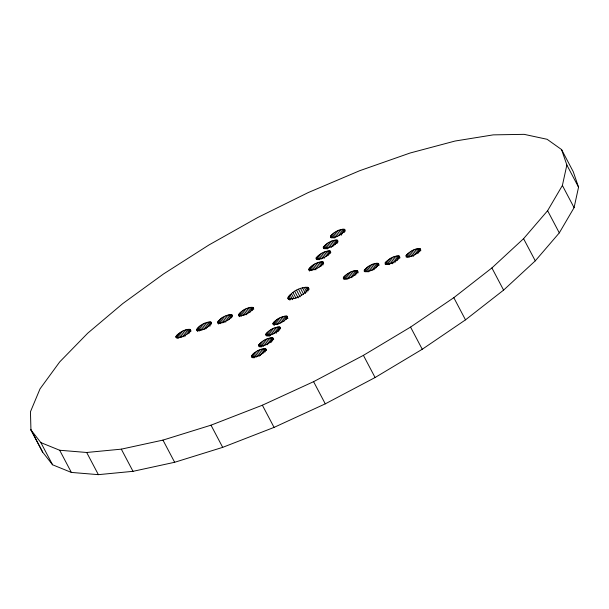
<?xml version="1.0" encoding="UTF-8"?>
<svg xmlns="http://www.w3.org/2000/svg" width="609" height="609" viewBox="0 0 609 609"><rect width="100%" height="100%" fill="white"/><g stroke="black" fill="none" stroke-linecap="round" stroke-linejoin="round"><path stroke-width="0.91" d="M251.41 356.044L251.563 356.965C256.914 357.673 263.24 354.065 266.08 349.551L265.661 348.774C260.309 348.462 254.516 351.751 251.41 356.044L252.271 357.689M258.581 345.189L258.734 346.102C264.085 346.818 270.411 343.21 273.251 338.688L272.832 337.911C267.48 337.607 261.687 340.895 258.581 345.189L259.442 346.833M265.752 334.326L265.905 335.239C271.256 335.955 277.582 332.347 280.422 327.832L280.011 327.056C274.651 326.744 268.866 330.032 265.752 334.326L266.62 335.97M272.923 323.463L273.083 324.376C278.435 325.092 284.753 321.483 287.6 316.969L287.182 316.193C281.83 315.881 276.037 319.169 272.923 323.463L273.791 325.107M175.91 336.526L175.932 337.508C181.17 338.414 188.28 334.653 190.488 329.819L190.214 329.469C184.877 328.913 179.153 332.392 175.91 336.526L176.77 338.162M196.684 329.743C199.341 325.069 205.758 321.681 211.117 322.131L211.392 322.481C209.184 327.322 202.074 331.075 196.829 330.169L196.684 329.743L197.552 331.387M217.596 322.405C220.252 317.731 226.67 314.343 232.029 314.792L232.303 315.142C230.095 319.976 222.985 323.737 217.74 322.831L217.596 322.405L218.464 324.049M238.515 315.066C241.164 310.392 247.581 306.997 252.941 307.454L253.215 307.804C251.007 312.638 243.897 316.398 238.659 315.492L238.515 315.066L239.375 316.71M30.945 429.946L40.879 442.621L59.667 450.249L86.684 452.479L121.32 449.153L162.961 440.101L211.003 425.181L262.372 405.213L313.589 381.668L363.406 355.351L410.557 327.086L453.812 297.679L491.897 267.937L523.58 238.675L547.605 210.706L562.389 185.471L566.857 165.016L561.567 149.57L547.126 139.294L524.151 134.345L493.244 134.871L455.03 141.044L410.116 153.011L359.706 170.703L308.253 192.558L257.584 217.588L208.94 244.978L163.585 273.921L122.752 303.594L87.711 333.199L59.705 361.913L40.027 388.862L30.45 411.768L30.945 429.946L42.638 452.122L52.572 464.789L71.36 472.424L98.376 474.655L133.013 471.328L174.654 462.277L222.696 447.356L274.065 427.389L325.282 403.843L375.091 377.527L422.25 349.262L465.497 319.854L503.59 290.112L535.273 260.85L559.298 232.882L574.081 207.646L578.55 187.191L573.259 171.746L561.567 149.57M308.733 269.429C311.58 264.915 317.898 261.307 323.25 262.015L323.463 262.403C321.034 267.222 314.48 270.411 309.151 270.206L308.733 269.429L309.6 271.074M316.101 257.972L316.322 259.343C321.659 259.556 328.205 256.359 330.634 251.54L330.428 251.152C325.137 250.337 319.451 254.022 316.101 257.972L316.969 259.617M323.272 247.109L323.493 248.48C328.83 248.693 335.384 245.503 337.805 240.684L337.599 240.296C332.316 239.474 326.622 243.158 323.272 247.109L324.14 248.754M330.443 236.254L330.664 237.624C336.001 237.83 342.555 234.64 344.976 229.821L344.77 229.433C339.487 228.619 333.793 232.303 330.443 236.254L331.311 237.898M308.36 287.638L308.565 288.24C304.827 294.84 295.768 299.62 288.202 298.981L287.821 298.486C290.935 291.665 300.968 286.359 308.36 287.638L309.227 289.283M343.369 277.476L343.392 278.945C348.751 279.394 355.169 276.006 357.818 271.332L357.673 270.906C352.482 269.81 346.795 273.707 343.369 277.476L344.23 279.112M364.281 270.13L364.304 271.606C369.663 272.056 376.08 268.668 378.729 263.994L378.585 263.568C373.393 262.471 367.707 266.369 364.281 270.13L365.149 271.774M385.192 262.791L385.215 264.268C390.575 264.717 396.992 261.33 399.641 256.648L399.496 256.229C394.305 255.125 388.618 259.031 385.192 262.791L386.06 264.435M406.096 255.453L406.119 256.929C411.478 257.379 417.896 253.991 420.545 249.309L420.4 248.891C415.209 247.794 409.522 251.692 406.096 255.453L406.964 257.097M566.857 165.016L578.55 187.191M562.389 185.471L574.081 207.646M547.605 210.706L559.298 232.882M523.58 238.675L535.273 260.85M491.897 267.937L503.59 290.112M453.812 297.679L465.497 319.854M420.004 248.609L420.872 250.253M419.38 248.472L420.674 250.938M418.528 248.487L419.829 250.954M417.477 248.655L419.213 251.943M416.251 248.982L418.413 253.093M414.866 249.469L417.028 253.572M413.45 250.071L415.62 254.174M412.065 250.756L414.227 254.859M410.732 251.509L413.328 256.435M409.484 252.301L411.646 256.404M408.365 253.116L410.093 256.397M407.406 253.93L409.134 257.211M406.637 254.714L407.931 257.181M399.101 255.947L399.968 257.584M398.476 255.81L399.77 258.269M397.624 255.826L398.925 258.285M396.573 255.993L398.309 259.274M395.348 256.32L397.51 260.424M393.962 256.808L396.124 260.911M392.554 257.409L395.15 262.334M391.161 258.094L393.757 263.019M389.829 258.84L392.424 263.773M388.58 259.64L390.75 263.743M387.461 260.454L389.623 264.557M386.502 261.261L388.23 264.55M385.733 262.053L387.027 264.519M378.189 263.286L379.057 264.93M377.565 263.149L378.859 265.615M410.557 327.086L422.25 349.262M376.712 263.164L378.014 265.631M375.662 263.332L377.397 266.62M374.436 263.659L376.598 267.77M373.051 264.146L375.213 268.249M371.635 264.748L374.238 269.673M370.249 265.433L372.845 270.358M368.917 266.186L371.079 270.289M367.669 266.978L369.838 271.081M366.549 267.793L368.711 271.896M365.59 268.607L367.318 271.888M344.313 229.19L345.181 230.834M343.628 229.091L344.922 231.557M364.821 269.391L366.116 271.858M342.73 229.144L344.458 232.425M341.634 229.349L343.362 232.638M340.355 229.722L342.524 233.826M338.954 230.24L341.55 235.165M337.546 230.864L339.708 234.967M357.277 270.624L358.145 272.269M336.168 231.565L338.33 235.675M356.646 270.487L357.947 272.954M355.801 270.503L357.102 272.969M334.851 232.333L337.013 236.437M354.75 270.67L356.486 273.959M333.633 233.133L335.803 237.236M353.517 271.005L355.686 275.108M337.142 240.045L338.01 241.689M336.457 239.946L337.759 242.412M332.552 233.947L334.714 238.058M335.559 239.999L337.287 243.288M352.139 271.485L354.301 275.595M331.631 234.754L333.367 238.043M334.463 240.212L336.191 243.493M350.723 272.086L352.893 276.189M330.923 235.538L332.217 237.997M333.184 240.578L335.353 244.681M349.338 272.771L351.933 277.704M331.783 241.095L333.953 245.206M347.998 273.525L350.167 277.628M330.375 241.72L332.971 246.645M346.757 274.316L348.919 278.427M328.997 242.428L331.593 247.353M345.638 275.131L347.8 279.242M327.68 243.189L329.842 247.292M344.671 275.946L346.407 279.226M343.91 276.73L345.204 279.196M326.462 243.988L328.632 248.099M329.971 250.908L330.832 252.552M329.286 250.809L330.58 253.275M325.381 244.803L327.543 248.914M328.38 250.862L329.682 253.329M324.46 245.617L326.196 248.898M327.284 251.068L329.02 254.356M323.752 246.394L325.046 248.853M326.013 251.441L328.175 255.544M324.612 251.959L326.774 256.062M323.204 252.583L325.366 256.686M321.818 253.291L324.422 258.216M320.509 254.052L322.671 258.155M319.291 254.851L321.453 258.962M322.793 261.771L323.661 263.415M322.108 261.672L323.409 264.139M318.202 255.666L319.938 258.954M321.209 261.725L322.937 265.014M317.289 256.473L319.025 259.761M320.113 261.931L321.841 265.219M316.573 257.257L317.875 259.716M318.834 262.304L321.004 266.407M317.434 262.822L319.603 266.925M316.025 263.446L318.195 267.549M363.406 355.351L375.091 377.527M314.647 264.154L316.809 268.257M313.331 264.915L315.934 269.84M312.113 265.714L314.282 269.825M311.032 266.529L312.767 269.817M310.118 267.336L311.846 270.624M309.402 268.12L310.697 270.579M308.923 268.835L309.791 270.48M307.804 287.242L308.672 288.879M306.913 287.052L308.649 290.333M305.718 287.067L307.88 291.178M304.241 287.311L306.837 292.236M302.498 287.768L305.528 293.523M300.549 288.453L303.579 294.208M298.555 289.305L301.584 295.053M296.591 290.272L300.054 296.842M294.71 291.33L298.174 297.9M292.952 292.449L295.989 298.204M291.376 293.599L293.972 298.532M290.021 294.748L292.617 299.674M288.932 295.86L290.668 299.141M288.171 296.903L289.907 300.184M287.798 297.786L288.666 299.43M286.611 316.018L287.905 318.484M285.811 315.995L287.113 318.454M284.814 316.124L286.55 319.405M283.627 316.414L285.362 319.695M282.272 316.863L284.433 320.966M280.863 317.434L283.025 321.544M313.589 381.668L325.282 403.843M279.462 318.104L281.624 322.207M278.107 318.842L280.277 322.945M276.836 319.626L279.006 323.729M279.432 326.881L280.3 328.525M275.687 320.433L277.849 324.544M278.64 326.858L279.942 329.317M274.682 321.248L276.41 324.536M277.643 326.987L279.371 330.268M273.86 322.047L275.161 324.513M276.456 327.277L278.618 331.38M273.258 322.8L274.56 325.267M275.101 327.726L277.262 331.829M273.685 328.297L276.28 333.222M272.284 328.967L274.453 333.07M270.936 329.705L273.098 333.808M269.665 330.489L271.827 334.592M272.832 337.911L273.7 339.556M272.261 337.744L273.129 339.38M268.508 331.296L270.678 335.407M271.469 337.721L272.763 340.18M267.503 332.111L269.673 336.221M270.465 337.85L272.2 341.131M266.689 332.91L268.417 336.198M269.277 338.14L271.447 342.243M252.941 307.454L253.808 309.09M252.431 307.24L253.291 308.885M266.087 333.663L267.381 336.13M251.684 307.18L252.986 309.646M267.922 338.589L270.091 342.692M250.733 307.271L252.469 310.56M266.514 339.16L268.676 343.263M249.591 307.522L251.327 310.803M248.274 307.926L250.444 312.036M265.113 339.83L267.709 344.755M246.866 308.474L249.028 312.584M263.766 340.568L265.927 344.671M262.494 341.352L264.656 345.455M245.457 309.121L247.627 313.232M265.661 348.774L266.529 350.419M265.09 348.599L265.958 350.244M261.337 342.159L263.499 346.27M244.095 309.844L246.691 314.769M264.298 348.576L265.593 351.043M260.332 342.974L262.068 346.262M263.294 348.706L265.029 351.994M242.801 310.62L244.963 314.724M259.51 343.773L261.246 347.054M262.106 348.995L263.842 352.276M241.613 311.427L243.775 315.531M258.909 344.527L260.21 346.993M260.751 349.444L262.921 353.547M240.57 312.242L242.298 315.531M259.343 350.015L261.505 354.126M239.702 313.049L241.43 316.33M239.04 313.81L240.342 316.277M257.942 350.685L260.538 355.61M238.637 314.503L239.504 316.147M256.595 351.423L259.19 356.349M255.323 352.208L257.485 356.311M254.166 353.022L256.328 357.125M253.161 353.837L254.897 357.118M231.511 314.579L232.379 316.223M252.339 354.628L254.075 357.917M230.773 314.518L232.075 316.984M251.738 355.382L253.039 357.848M229.821 314.609L231.557 317.898M228.679 314.861L230.415 318.142M227.363 315.272L229.524 319.375M225.954 315.82L228.116 319.923M224.546 316.459L226.715 320.57M223.183 317.182L225.779 322.115M221.889 317.959L224.051 322.07M220.702 318.766L222.864 322.877M219.659 319.58L221.387 322.869M218.783 320.387L220.519 323.668M218.129 321.156L219.423 323.615M262.372 405.213L274.065 427.389M217.725 321.849L218.585 323.486M210.6 321.917L211.468 323.562M209.861 321.856L211.163 324.323M208.91 321.948L210.645 325.236M207.768 322.199L209.93 326.302M206.451 322.61L208.613 326.713M205.043 323.158L207.205 327.261M203.634 323.805L206.23 328.731M202.272 324.521L204.868 329.454M200.978 325.297L203.14 329.408M199.79 326.104L201.952 330.215M198.747 326.926L200.475 330.207M197.872 327.726L199.607 331.014M197.217 328.495L198.511 330.953M196.814 329.187L197.674 330.824M190.214 329.469L191.081 331.113M189.696 329.256L190.564 330.9M188.957 329.195L190.259 331.661M188.006 329.286L189.742 332.575M186.864 329.538L189.026 333.641M185.547 329.949L187.709 334.052M184.139 330.497L186.301 334.6M182.73 331.136L185.326 336.069M181.368 331.859L183.964 336.792M180.074 332.636L182.236 336.747M178.886 333.443L181.048 337.553M177.843 334.257L179.571 337.546M176.968 335.064L178.703 338.345M176.313 335.833L177.607 338.292M211.003 425.181L222.696 447.356M162.961 440.101L174.654 462.277M121.32 449.153L133.013 471.328M86.684 452.479L98.376 474.655M59.667 450.249L71.36 472.424M40.879 442.621L52.572 464.789M30.937 429.741L42.638 452.122"/></g></svg>
